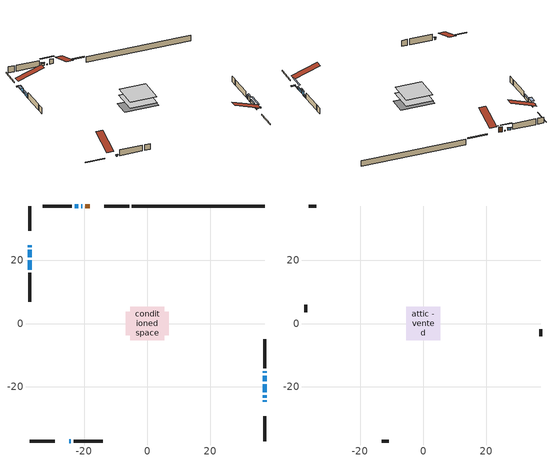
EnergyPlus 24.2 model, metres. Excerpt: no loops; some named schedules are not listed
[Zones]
conditioned space
 floor adiabatic (AdiabaticFloorConstruction): -5.36,-5.36 -5.36,5.36 5.36,5.36 5.36,-5.36 z0.52
 floor foundation (Slab1 construction): -6.83,-3.68 -6.83,3.68 6.83,3.68 6.83,-3.68 z-1.85
 wall outside (RimJoist1 construction): -5.77,37.22 -13.66,37.22 / -37.22,-37.22 -29.33,-37.22 / -37.22,37.22 -37.22,29.33 / 37.22,-37.22 37.22,-29.33 z0.52:0.82
 wall outside (AdiabaticWallConstruction 1): -18.25,37.22 -19.62,37.22 z0.52:2.55
 wall outside (AdiabaticWallConstruction): -37.22,24.74 -37.22,24.23 / -21.82,37.22 -22.95,37.22 z0.52:1.44; -37.22,23.3 -37.22,20.91 z0.52:2.35; 37.22,-24.74 37.22,-24.38 / 37.22,-23.46 37.22,-22.75 / -20.54,37.22 -20.9,37.22 z0.52:0.81; -24.74,-37.22 -24.23,-37.22 z0.52:1.03; 37.22,-21.83 37.22,-19.26 z0.52:1.56; 37.22,-18.33 37.22,-16.5 z0.52:2.55; 37.22,-15.58 37.22,-15.12 z0.52:1.34; -37.22,19.98 -37.22,16.96 z0.52:1.75
 wall outside (Wall1 construction): -23.87,37.22 -33.03,37.22 / -23.3,-37.22 -14.14,-37.22 / -37.22,16.04 -37.22,6.88 / 37.22,-14.19 37.22,-5.03 z0.52:2.96
 wall foundation (FoundationWall1 construction): -4.84,37.22,-1.85 -4.84,37.22,0.52 33.01,37.22,0.52 33.01,37.22,0.42 37.22,37.22,0.42 37.22,37.22,-1.85
 window (WindowConstruction 6): -37.22,24.74 -37.22,24.23 z0.52:1.43
 window (WindowConstruction 5): -37.22,23.3 -37.22,20.91 z0.52:2.35
 window (WindowConstruction 8): 37.22,-24.74 37.22,-24.39 z0.52:0.81
 window (WindowConstruction 9): 37.22,-23.46 37.22,-22.76 z0.52:0.81
 window (WindowConstruction 10): -20.54,37.22 -20.89,37.22 z0.52:0.81
 window (WindowConstruction 7): -24.74,-37.22 -24.23,-37.22 z0.52:1.03
 window (WindowConstruction): 37.22,-21.83 37.22,-19.26 z0.52:1.56
 window (WindowConstruction 1): 37.22,-18.33 37.22,-16.5 z0.52:2.55
 window (WindowConstruction 2): 37.22,-15.57 37.22,-15.12 z0.52:1.33
 window (WindowConstruction 3): -21.82,37.22 -22.95,37.22 z0.52:1.43
 window (WindowConstruction 4): -37.22,19.98 -37.22,16.97 z0.52:1.75
 door (Door): -18.26,37.22 -19.62,37.22 z0.52:2.55
 ceiling adiabatic (AdiabaticFloorConstruction): 5.36,-5.36 5.36,5.36 -5.36,5.36 -5.36,-5.36 z0.52
attic - vented
 floor to conditioned space (Floor1 construction Reversed): -5.34,-5.34 -5.34,5.34 5.34,5.34 5.34,-5.34 z2.96
 wall outside (Wall2 construction): -33.96,37.22 -36.29,37.22 / -13.21,-37.22 -10.88,-37.22 / -37.22,5.95 -37.22,3.62 / 37.22,-4.1 37.22,-1.77 z0.52:2.96
 roof outside (Roof1 construction): -17.33,37.22,2.96 -17.33,26.83,6.42 -14.59,26.83,6.42 -14.59,37.22,2.96; -25.67,-37.22,2.96 -25.67,-26.83,6.42 -28.4,-26.83,6.42 -28.4,-37.22,2.96; -37.22,25.67,2.96 -26.83,25.67,6.42 -26.83,28.4,6.42 -37.22,28.4,2.96; 37.22,-25.67,2.96 26.83,-25.67,6.42 26.83,-28.4,6.42 37.22,-28.4,2.96
shading: -37.22,24.08 -37.22,24.89 -38.44,24.89 -38.44,24.08 z1.58; -37.22,20.76 -37.22,23.45 -38.44,23.45 -38.44,20.76 z2.5; 37.22,-24.24 37.22,-24.89 39.05,-24.89 39.05,-24.24 z0.96; 37.22,-20.12 37.22,-26.1 37.63,-26.1 37.63,-20.12 z3.45; -23.53,37.22 -17.9,37.22 -17.9,37.63 -23.53,37.63 z3.45; -24.03,-37.22 -24.94,-37.22 -24.94,-37.63 -24.03,-37.63 z1.23; 37.22,-19.06 37.22,-22.03 37.63,-22.03 37.63,-19.06 z1.76; 37.22,-16.3 37.22,-18.53 37.63,-18.53 37.63,-16.3 z2.75; 37.22,-14.92 37.22,-15.78 37.63,-15.78 37.63,-14.92 z1.53; -23.15,37.22 -21.62,37.22 -21.62,37.63 -23.15,37.63 z1.64; -37.22,16.76 -37.22,20.18 -37.63,20.18 -37.63,16.76 z1.95
[Building]
Building 1: Terrain=Suburbs
[Site:Location]
Saskatoon Intl AP_SK: Latitude {deg}=52.17; Longitude {deg}=-106.7; Time Zone {hr}=-6; Elevation {m}=504; Keep Site Location Information=Yes
[Site:GroundTemperature:Shallow]
-3.29371, -5.9198, -6.13011, -4.88389, 0.118965, 5.09852, 9.41553, 12.1502, 12.3826, 10.1583, 5.95142, 1.12462
[Site:WaterMainsTemperature]
Calculation Method=Schedule; Temperature Schedule=mains temperature schedule
[Material] Roughness=Rough; Thermal Absorptance=0.9
Name | Thickness {m} | Conductivity {W/m-K} | Density {kg/m3} | Specific Heat {J/kg-K} | Solar Absorptance | Visible Absorptance
asphalt or fiberglass shingles | 0.00635 | 0.162714 | 1121.4 | 1465.45 | 0.84 | 0.84
ceiling loosefill ins | 0.169333 | 0.0480833 | 16.02 | 1046.75 | 0.7 | 0.7
ceiling stud and cavity | 0.1397 | 0.0942247 | 65.682 | 1177.47 | 0.7 | 0.7
concrete 4.0 in. | 0.1016 | 1.803125 | 2242.8 | 837.4 | 0.7 | 0.7
concrete 8.0 in. | 0.2032 | 1.803125 | 2242.8 | 837.4 | 0.7 | 0.7
door material | 0.04445 | 0.0451087 | 512.64 | 1214.23 | 0.7 | 0.7
exterior vertical ins | 0.0205838 | 0.029427 | 32.04 | 1214.23 | 0.7 | 0.7
floor covering | 0.0127 | 0.0433444 | 54.468 | 1339.84 | 0.6 | 0.6
floor rigid ins; wall rigid ins | 0.512978 | 0.029427 | 32.04 | 1214.23 | 0.7 | 0.7
floor stud and cavity | 0.1397 | 1.75129 | 37.0049 | 1207.88 | 0.7 | 0.7
furniture material conditioned space 1 | 0.1524 | 0.115458 | 640.8 | 1214.23 | 0.6 | 0.6
gypsum board | 0.0127 | 0.160291 | 801 | 837.4 | 0.6 | 0.6
gypsum board 1 | 0.0127 | 0.160291 | 801 | 837.4 | 0.7 | 0.7
osb sheathing 0.5 in. | 0.0127 | 0.115458 | 512.64 | 1214.23 | 0.7 | 0.7
osb sheathing 0.75 in. | 0.01905 | 0.115458 | 512.64 | 1214.23 | 0.7 | 0.7
osb sheathing 2.0 in. | 0.0508 | 0.115458 | 512.64 | 1214.23 | 0.7 | 0.7
rim joist stud and cavity | 0.0508 | 0.0310022 | 125.044 | 1163.47 | 0.6 | 0.6
slab rigid ins | 0.00797915 | 0.029427 | 32.04 | 1214.23 | 0.7 | 0.7
wall stud and cavity | 0.1397 | 0.124943 | 139.0536 | 1170.24 | 0.7 | 0.7
wall stud and cavity 1 | 0.0889 | 6.9971 | 50.32683 | 1063.81 | 0.6 | 0.6
wall stud and cavity 2 | 0.0889 | 0.380278 | 52.3479 | 1209.89 | 0.7 | 0.7
wall stud and cavity 3 | 0.0889 | 0.391764 | 83.0341 | 1211.67 | 0.7 | 0.7
wood siding | 0.0254 | 0.102417 | 544.68 | 1172.36 | 0.4 | 0.4
wood siding 1 | 0.00254 | 0.102417 | 544.68 | 1172.36 | 0.4 | 0.4
wood siding 2; wood siding 3; wood siding 4 | 0.0254 | 0.102417 | 544.68 | 1172.36 | 0.7 | 0.7
[WindowMaterial:SimpleGlazingSystem]
Name | U-Factor {W/m2-K} | Solar Heat Gain Coefficient
WindowMaterial | 2.92644 | 0.66
WindowMaterial 1 | 2.88329 | 0.7
WindowMaterial 2 | 3.01104 | 0.57
WindowMaterial 3 | 2.94007 | 0.65
WindowMaterial 4 | 2.91111 | 0.68
WindowMaterial 5 | 2.87818 | 0.7
WindowMaterial 6 | 4.701384 | 0.64
WindowMaterial 7 | 5.0608 | 0.61
WindowMaterial 8 | 2.50854 | 0.37
WindowMaterial 9 | 3.26258 | 0.43
[Construction]
AdiabaticFloorConstruction: floor stud and cavity, floor rigid ins, osb sheathing 0.75 in., floor covering
AdiabaticWallConstruction: wood siding 3, wall rigid ins, wall stud and cavity 2, gypsum board
AdiabaticWallConstruction 1: wood siding 4, wall rigid ins, wall stud and cavity 2, gypsum board
Door: door material
Floor1 construction Reversed: gypsum board, ceiling stud and cavity, ceiling loosefill ins
FoundationWall1 construction: concrete 8.0 in., gypsum board 1
furniture construction conditioned space 1: furniture material conditioned space 1
PartitionWallConstruction: gypsum board, wall stud and cavity 3, gypsum board
RimJoist1 construction: wood siding 2, osb sheathing 2.0 in., rim joist stud and cavity
Roof1 construction: asphalt or fiberglass shingles
Slab1 construction: slab rigid ins, concrete 4.0 in.
Wall1 construction: wood siding, osb sheathing 0.5 in., wall stud and cavity, gypsum board
Wall2 construction: wood siding 1, wall stud and cavity 1
WindowConstruction: WindowMaterial
WindowConstruction 1: WindowMaterial 1
WindowConstruction 10: WindowMaterial 9
WindowConstruction 2: WindowMaterial 2
WindowConstruction 3: WindowMaterial 3
WindowConstruction 4: WindowMaterial 4
WindowConstruction 5: WindowMaterial 5
WindowConstruction 6: WindowMaterial 6
WindowConstruction 7: WindowMaterial 7
WindowConstruction 8; WindowConstruction 9: WindowMaterial 8
[Zone] Multiplier=1; Part of Total Floor Area=Yes
Name | Volume {m3}
attic - vented | 64.0248
conditioned space | 539
[Space]
Name | Zone | Volume {m3}
attic - vented 1 | attic - vented | 64.0248
conditioned space 1 | conditioned space | 539
[ZoneInfiltration:EffectiveLeakageArea]
infil attic - vented 1: Zone or Space=attic - vented 1; Schedule=Always On Discrete; Effective Air Leakage Area {cm2}=3903.43; Stack Coefficient=0.000410458; Wind Coefficient=1.36885e-05
[ZoneMixing]
whole house fan mix: Zone or Space=attic - vented; Schedule=Always On Continuous; Design Flow Rate Calculation Method=Flow/Zone; Design Flow Rate {m3/s}=0; Source Zone or Space=conditioned space
[SurfaceProperty:ExposedFoundationPerimeter]
Slab1: Exposed Perimeter Calculation Method=TotalExposedPerimeter; Total Exposed Perimeter {m}=42.063
[InternalMass] Zone or ZoneList=conditioned space; Space or SpaceList=conditioned space 1
Name | Construction | Surface Area {m2}
furniture mass conditioned space 1 | furniture construction conditioned space 1 | 86.24
partition wall mass | PartitionWallConstruction | 215.6
[Lights]
interior lighting: Zone or ZoneList or Space or SpaceList=conditioned space 1; Schedule=interior lighting schedule; Design Level Calculation Method=LightingLevel; Lighting Level {W}=343.2; Return Air Fraction=0; Fraction Radiant=0.6; Fraction Visible=0.2; Fraction Replaceable=1
[People]
occupants: Zone or ZoneList or Space or SpaceList=conditioned space 1; Number of People Schedule=occupants schedule; Number of People Calculation Method=People; Number of People=3; Fraction Radiant=0.314171; Sensible Heat Fraction=0.56303; Activity Level Schedule=occupants activity schedule; Carbon Dioxide Generation Rate {m3/s-W}=0; Enable ASHRAE 55 Comfort Warnings=No; Mean Radiant Temperature Calculation Type=EnclosureAveraged
[ElectricEquipment] Zone or ZoneList or Space or SpaceList=conditioned space 1; Design Level Calculation Method=EquipmentLevel
Name | Schedule | Design Level {W} | Fraction Latent | Fraction Radiant | Fraction Lost
clothes dryer | clothes dryer schedule | 140.772 | 0.015 | 0.081 | 0.85
clothes washer | clothes washer schedule | 32.1985 | 0.03 | 0.162 | 0.7
cooking range | cooking range schedule | 215.147 | 0.08 | 0.432 | 0.2
dishwasher | dishwasher schedule | 66.8632 | 0.3 | 0.18 | 0.4
fridge | fridge schedule | 72.9452 | 0 | 0.6 | 0
mech vent house fan | mech vent house fan schedule | 15.3 | 0 | 0 | 1
mech vent house fan cfis | mech vent house fan cfis schedule | 0 | 0 | 0 | 0
misc plug loads | misc plug loads schedule | 494.7 | 0.045 | 0.513 | 0.1
whole house fan | Always On Discrete | 0 | 0 | 0 | 1
[OtherEquipment] Zone or ZoneList or Space or SpaceList=conditioned space 1; Design Level Calculation Method=EquipmentLevel
Name | Fuel Type | Schedule | Design Level {W} | Fraction Latent | Fraction Radiant | Fraction Lost
clothes dryer 1 | Electricity | clothes dryer schedule | 0 | 0.015 | 0.081 | 0.85
cooking range 1 | Electricity | cooking range schedule | 0 | 0.08 | 0.432 | 0.2
general water use latent | None | general water use schedule | 62.594 | 1 | 0 | 0
general water use sensible | None | general water use schedule | -61.6891 | 0 | 0.6 | 0
mech vent house fan latent load | None | Always On Discrete | 0 | 1 | 0 | 0
mech vent house fan sensible load | None | Always On Discrete | 0 | 0 | 0 | 0
water heater energy adjustment1 | NaturalGas | Always On Discrete | 0.01 | 0 | 0 | 1
[ZoneInfiltration:DesignFlowRate] Zone or ZoneList or Space or SpaceList=conditioned space 1; Schedule=Always On Discrete; Design Flow Rate Calculation Method=Flow/Zone; Design Flow Rate {m3/s}=0
infil flow; natural vent flow; whole house fan flow
[AvailabilityManager:Scheduled]
central ac and furnace airloop Availability Manager: Schedule=Always On Discrete
[Foundation:Kiva]
Foundation Kiva 1: Initial Indoor Air Temperature {C}=21; Wall Height Above Grade {m}=0.519989; Wall Depth Below Slab {m}=0.2032; Custom Block Material Name 1=exterior vertical ins; Custom Block Depth 1 {m}=2.37; Custom Block X Position 1 {m}=0.2159; Custom Block Z Position 1 {m}=0
[Foundation:Kiva:Settings]
Soil Conductivity {W/m-K}=0.849921; Soil Density {kg/m3}=1842.3; Soil Specific Heat {J/kg-K}=418.7; Ground Solar Absorptivity=0.9; Ground Thermal Absorptivity=0.9; Ground Surface Roughness {m}=0.03; Far-Field Width {m}=40; Deep-Ground Boundary Condition=ZeroFlux; Deep-Ground Depth {m}=40; Minimum Cell Dimension {m}=0.2; Maximum Cell Growth Coefficient=3; Simulation Timestep=Timestep
[Exterior:Lights]
exterior lighting: Schedule=exterior lighting schedule; Design Level {W}=75.6
[EnergyManagementSystem:GlobalVariable]
central_ac_and_furnace_airloop_Fan_RTF
infil_program_Qfan
infil_program_Qinf
natural_vent_program_Qnv
natural_vent_program_Qwhf
[EnergyManagementSystem:Sensor]
Name | Output:Variable or Output:Meter Index Key | Output:Variable or Output:Meter
airflow_gain | infil flow | Infiltration Sensible Heat Gain Energy
airflow_gain_1 | natural vent flow | Infiltration Sensible Heat Gain Energy
airflow_gain_2 | whole house fan flow | Infiltration Sensible Heat Gain Energy
airflow_loss | infil flow | Infiltration Sensible Heat Loss Energy
airflow_loss_1 | natural vent flow | Infiltration Sensible Heat Loss Energy
airflow_loss_2 | whole house fan flow | Infiltration Sensible Heat Loss Energy
clg_load_cond |  | Cooling:EnergyTransfer:Zone:CONDITIONED SPACE
clg_sp_s; clg_sp_s_1 | cooling setpoint | Schedule Value
clothes_dryer_exhaust_0_sch_s | clothes dryer exhaust 0 schedule | Schedule Value
cool_season | cooling season schedule | Schedule Value
htg_load_cond |  | Heating:EnergyTransfer:Zone:CONDITIONED SPACE
htg_sp_s; htg_sp_s_1 | heating setpoint | Schedule Value
ig_ee_conv | clothes dryer | Electric Equipment Convective Heating Energy
ig_ee_conv_2 | cooking range | Electric Equipment Convective Heating Energy
ig_ee_conv_4 | fridge | Electric Equipment Convective Heating Energy
ig_ee_conv_5 | misc plug loads | Electric Equipment Convective Heating Energy
ig_ee_conv_6 | whole house fan | Electric Equipment Convective Heating Energy
ig_ee_rad | clothes dryer | Electric Equipment Radiant Heating Energy
ig_ee_rad_2 | cooking range | Electric Equipment Radiant Heating Energy
ig_ee_rad_4 | fridge | Electric Equipment Radiant Heating Energy
ig_ee_rad_5 | misc plug loads | Electric Equipment Radiant Heating Energy
ig_ee_rad_6 | whole house fan | Electric Equipment Radiant Heating Energy
ig_lgt_conv | interior lighting | Lights Convective Heating Energy
ig_lgt_rad | interior lighting | Lights Radiant Heating Energy
ig_lgt_vis | interior lighting | Lights Visible Radiation Heating Energy
ig_oe_conv | clothes dryer 1 | Other Equipment Convective Heating Energy
ig_oe_conv_1 | cooking range 1 | Other Equipment Convective Heating Energy
ig_oe_conv_2 | general water use latent | Other Equipment Convective Heating Energy
ig_oe_conv_3 | general water use sensible | Other Equipment Convective Heating Energy
ig_oe_conv_4 | water heater energy adjustment1 | Other Equipment Convective Heating Energy
ig_oe_rad | clothes dryer 1 | Other Equipment Radiant Heating Energy
ig_oe_rad_1 | cooking range 1 | Other Equipment Radiant Heating Energy
ig_oe_rad_2 | general water use latent | Other Equipment Radiant Heating Energy
ig_oe_rad_3 | general water use sensible | Other Equipment Radiant Heating Energy
ig_oe_rad_4 | water heater energy adjustment1 | Other Equipment Radiant Heating Energy
ig_ppl_conv | occupants | People Convective Heating Energy
ig_ppl_rad | occupants | People Radiant Heating Energy
im_conv | furniture mass conditioned space 1 | Surface Inside Face Convection Heat Gain Energy
im_conv_1 | partition wall mass | Surface Inside Face Convection Heat Gain Energy
im_ig | furniture mass conditioned space 1 | Surface Inside Face Internal Gains Radiation Heat Gain Energy
im_ig_1 | partition wall mass | Surface Inside Face Internal Gains Radiation Heat Gain Energy
im_lgt | furniture mass conditioned space 1 | Surface Inside Face Lights Radiation Heat Gain Energy
im_lgt_1 | partition wall mass | Surface Inside Face Lights Radiation Heat Gain Energy
im_sol | furniture mass conditioned space 1 | Surface Inside Face Solar Radiation Heat Gain Energy
im_sol_1 | partition wall mass | Surface Inside Face Solar Radiation Heat Gain Energy
im_surf | furniture mass conditioned space 1 | Surface Inside Face Net Surface Thermal Radiation Heat Gain Energy
im_surf_1 | partition wall mass | Surface Inside Face Net Surface Thermal Radiation Heat Gain Energy
mv_conv | mech vent house fan | Electric Equipment Convective Heating Energy
mv_conv_1 | mech vent house fan cfis | Electric Equipment Convective Heating Energy
mv_conv_2 | mech vent house fan latent load | Other Equipment Convective Heating Energy
mv_conv_3 | mech vent house fan sensible load | Other Equipment Convective Heating Energy
mv_rad | mech vent house fan | Electric Equipment Radiant Heating Energy
mv_rad_1 | mech vent house fan cfis | Electric Equipment Radiant Heating Energy
mv_rad_2 | mech vent house fan latent load | Other Equipment Radiant Heating Energy
mv_rad_3 | mech vent house fan sensible load | Other Equipment Radiant Heating Energy
natural_vent_s | natural vent schedule | Schedule Value
out_pb_s |  | Site Outdoor Air Barometric Pressure
out_wt_s |  | Site Outdoor Air Humidity Ratio
site_vw_s |  | Site Wind Speed
ss_back_out | Window1 | Surface Window Shortwave from Zone Back Out Window Heat Transfer Rate
ss_back_out_1 | Window10 | Surface Window Shortwave from Zone Back Out Window Heat Transfer Rate
ss_back_out_10 | Window8 | Surface Window Shortwave from Zone Back Out Window Heat Transfer Rate
ss_back_out_2 | Window11 | Surface Window Shortwave from Zone Back Out Window Heat Transfer Rate
ss_back_out_3 | Window12 | Surface Window Shortwave from Zone Back Out Window Heat Transfer Rate
ss_back_out_4 | Window14 | Surface Window Shortwave from Zone Back Out Window Heat Transfer Rate
ss_back_out_5 | Window2 | Surface Window Shortwave from Zone Back Out Window Heat Transfer Rate
ss_back_out_6 | Window3 | Surface Window Shortwave from Zone Back Out Window Heat Transfer Rate
ss_back_out_7 | Window5 | Surface Window Shortwave from Zone Back Out Window Heat Transfer Rate
ss_back_out_8 | Window6 | Surface Window Shortwave from Zone Back Out Window Heat Transfer Rate
ss_back_out_9 | Window7 | Surface Window Shortwave from Zone Back Out Window Heat Transfer Rate
ss_conv | Door1 | Surface Inside Face Convection Heat Gain Energy
ss_conv_1 | Window1 | Surface Inside Face Convection Heat Gain Energy
ss_conv_10 | Window7 | Surface Inside Face Convection Heat Gain Energy
ss_conv_11 | Window8 | Surface Inside Face Convection Heat Gain Energy
ss_conv_2 | Window10 | Surface Inside Face Convection Heat Gain Energy
ss_conv_3 | Window11 | Surface Inside Face Convection Heat Gain Energy
ss_conv_4 | Window12 | Surface Inside Face Convection Heat Gain Energy
ss_conv_5 | Window14 | Surface Inside Face Convection Heat Gain Energy
ss_conv_6 | Window2 | Surface Inside Face Convection Heat Gain Energy
ss_conv_7 | Window3 | Surface Inside Face Convection Heat Gain Energy
ss_conv_8 | Window5 | Surface Inside Face Convection Heat Gain Energy
ss_conv_9 | Window6 | Surface Inside Face Convection Heat Gain Energy
ss_ig | Door1 | Surface Inside Face Internal Gains Radiation Heat Gain Energy
ss_ig_1 | Window1 | Surface Inside Face Internal Gains Radiation Heat Gain Energy
ss_ig_10 | Window7 | Surface Inside Face Internal Gains Radiation Heat Gain Energy
ss_ig_11 | Window8 | Surface Inside Face Internal Gains Radiation Heat Gain Energy
ss_ig_2 | Window10 | Surface Inside Face Internal Gains Radiation Heat Gain Energy
ss_ig_3 | Window11 | Surface Inside Face Internal Gains Radiation Heat Gain Energy
ss_ig_4 | Window12 | Surface Inside Face Internal Gains Radiation Heat Gain Energy
ss_ig_5 | Window14 | Surface Inside Face Internal Gains Radiation Heat Gain Energy
ss_ig_6 | Window2 | Surface Inside Face Internal Gains Radiation Heat Gain Energy
ss_ig_7 | Window3 | Surface Inside Face Internal Gains Radiation Heat Gain Energy
ss_ig_8 | Window5 | Surface Inside Face Internal Gains Radiation Heat Gain Energy
ss_ig_9 | Window6 | Surface Inside Face Internal Gains Radiation Heat Gain Energy
ss_lgt | Door1 | Surface Inside Face Lights Radiation Heat Gain Energy
ss_sol | Door1 | Surface Inside Face Solar Radiation Heat Gain Energy
ss_surf | Door1 | Surface Inside Face Net Surface Thermal Radiation Heat Gain Energy
ss_surf_1 | Window1 | Surface Inside Face Net Surface Thermal Radiation Heat Gain Energy
ss_surf_10 | Window7 | Surface Inside Face Net Surface Thermal Radiation Heat Gain Energy
ss_surf_11 | Window8 | Surface Inside Face Net Surface Thermal Radiation Heat Gain Energy
ss_surf_2 | Window10 | Surface Inside Face Net Surface Thermal Radiation Heat Gain Energy
ss_surf_3 | Window11 | Surface Inside Face Net Surface Thermal Radiation Heat Gain Energy
ss_surf_4 | Window12 | Surface Inside Face Net Surface Thermal Radiation Heat Gain Energy
ss_surf_5 | Window14 | Surface Inside Face Net Surface Thermal Radiation Heat Gain Energy
ss_surf_6 | Window2 | Surface Inside Face Net Surface Thermal Radiation Heat Gain Energy
ss_surf_7 | Window3 | Surface Inside Face Net Surface Thermal Radiation Heat Gain Energy
ss_surf_8 | Window5 | Surface Inside Face Net Surface Thermal Radiation Heat Gain Energy
ss_surf_9 | Window6 | Surface Inside Face Net Surface Thermal Radiation Heat Gain Energy
ss_trans_in | Window1 | Surface Window Transmitted Solar Radiation Rate
ss_trans_in_1 | Window10 | Surface Window Transmitted Solar Radiation Rate
ss_trans_in_10 | Window8 | Surface Window Transmitted Solar Radiation Rate
ss_trans_in_2 | Window11 | Surface Window Transmitted Solar Radiation Rate
ss_trans_in_3 | Window12 | Surface Window Transmitted Solar Radiation Rate
ss_trans_in_4 | Window14 | Surface Window Transmitted Solar Radiation Rate
ss_trans_in_5 | Window2 | Surface Window Transmitted Solar Radiation Rate
ss_trans_in_6 | Window3 | Surface Window Transmitted Solar Radiation Rate
ss_trans_in_7 | Window5 | Surface Window Transmitted Solar Radiation Rate
ss_trans_in_8 | Window6 | Surface Window Transmitted Solar Radiation Rate
ss_trans_in_9 | Window7 | Surface Window Transmitted Solar Radiation Rate
ss_trans_out | Window1 | Surface Inside Face Initial Transmitted Diffuse Transmitted Out Window Solar Radiation Rate
ss_trans_out_1 | Window10 | Surface Inside Face Initial Transmitted Diffuse Transmitted Out Window Solar Radiation Rate
ss_trans_out_10 | Window8 | Surface Inside Face Initial Transmitted Diffuse Transmitted Out Window Solar Radiation Rate
ss_trans_out_2 | Window11 | Surface Inside Face Initial Transmitted Diffuse Transmitted Out Window Solar Radiation Rate
ss_trans_out_3 | Window12 | Surface Inside Face Initial Transmitted Diffuse Transmitted Out Window Solar Radiation Rate
ss_trans_out_4 | Window14 | Surface Inside Face Initial Transmitted Diffuse Transmitted Out Window Solar Radiation Rate
ss_trans_out_5 | Window2 | Surface Inside Face Initial Transmitted Diffuse Transmitted Out Window Solar Radiation Rate
ss_trans_out_6 | Window3 | Surface Inside Face Initial Transmitted Diffuse Transmitted Out Window Solar Radiation Rate
ss_trans_out_7 | Window5 | Surface Inside Face Initial Transmitted Diffuse Transmitted Out Window Solar Radiation Rate
ss_trans_out_8 | Window6 | Surface Inside Face Initial Transmitted Diffuse Transmitted Out Window Solar Radiation Rate
ss_trans_out_9 | Window7 | Surface Inside Face Initial Transmitted Diffuse Transmitted Out Window Solar Radiation Rate
s_conv | Floor1 | Surface Inside Face Convection Heat Gain Energy
s_conv_1 | FoundationWall1 | Surface Inside Face Convection Heat Gain Energy
s_conv_10 | Wall1:180 | Surface Inside Face Convection Heat Gain Energy
s_conv_11 | Wall1:270 | Surface Inside Face Convection Heat Gain Energy
s_conv_12 | Wall1:90 | Surface Inside Face Convection Heat Gain Energy
s_conv_2 | inferred conditioned ceiling | Surface Inside Face Convection Heat Gain Energy
s_conv_3 | inferred conditioned floor | Surface Inside Face Convection Heat Gain Energy
s_conv_4 | RimJoist1:0 | Surface Inside Face Convection Heat Gain Energy
s_conv_5 | RimJoist1:180 | Surface Inside Face Convection Heat Gain Energy
s_conv_6 | RimJoist1:270 | Surface Inside Face Convection Heat Gain Energy
s_conv_7 | RimJoist1:90 | Surface Inside Face Convection Heat Gain Energy
s_conv_8 | Slab1 | Surface Inside Face Convection Heat Gain Energy
s_conv_9 | Wall1:0 | Surface Inside Face Convection Heat Gain Energy
s_ig | Floor1 | Surface Inside Face Internal Gains Radiation Heat Gain Energy
s_ig_1 | FoundationWall1 | Surface Inside Face Internal Gains Radiation Heat Gain Energy
s_ig_10 | Wall1:180 | Surface Inside Face Internal Gains Radiation Heat Gain Energy
s_ig_11 | Wall1:270 | Surface Inside Face Internal Gains Radiation Heat Gain Energy
s_ig_12 | Wall1:90 | Surface Inside Face Internal Gains Radiation Heat Gain Energy
s_ig_2 | inferred conditioned ceiling | Surface Inside Face Internal Gains Radiation Heat Gain Energy
s_ig_3 | inferred conditioned floor | Surface Inside Face Internal Gains Radiation Heat Gain Energy
s_ig_4 | RimJoist1:0 | Surface Inside Face Internal Gains Radiation Heat Gain Energy
s_ig_5 | RimJoist1:180 | Surface Inside Face Internal Gains Radiation Heat Gain Energy
s_ig_6 | RimJoist1:270 | Surface Inside Face Internal Gains Radiation Heat Gain Energy
s_ig_7 | RimJoist1:90 | Surface Inside Face Internal Gains Radiation Heat Gain Energy
s_ig_8 | Slab1 | Surface Inside Face Internal Gains Radiation Heat Gain Energy
s_ig_9 | Wall1:0 | Surface Inside Face Internal Gains Radiation Heat Gain Energy
s_lgt | Floor1 | Surface Inside Face Lights Radiation Heat Gain Energy
s_lgt_1 | FoundationWall1 | Surface Inside Face Lights Radiation Heat Gain Energy
s_lgt_10 | Wall1:180 | Surface Inside Face Lights Radiation Heat Gain Energy
s_lgt_11 | Wall1:270 | Surface Inside Face Lights Radiation Heat Gain Energy
s_lgt_12 | Wall1:90 | Surface Inside Face Lights Radiation Heat Gain Energy
s_lgt_2 | inferred conditioned ceiling | Surface Inside Face Lights Radiation Heat Gain Energy
s_lgt_3 | inferred conditioned floor | Surface Inside Face Lights Radiation Heat Gain Energy
s_lgt_4 | RimJoist1:0 | Surface Inside Face Lights Radiation Heat Gain Energy
s_lgt_5 | RimJoist1:180 | Surface Inside Face Lights Radiation Heat Gain Energy
